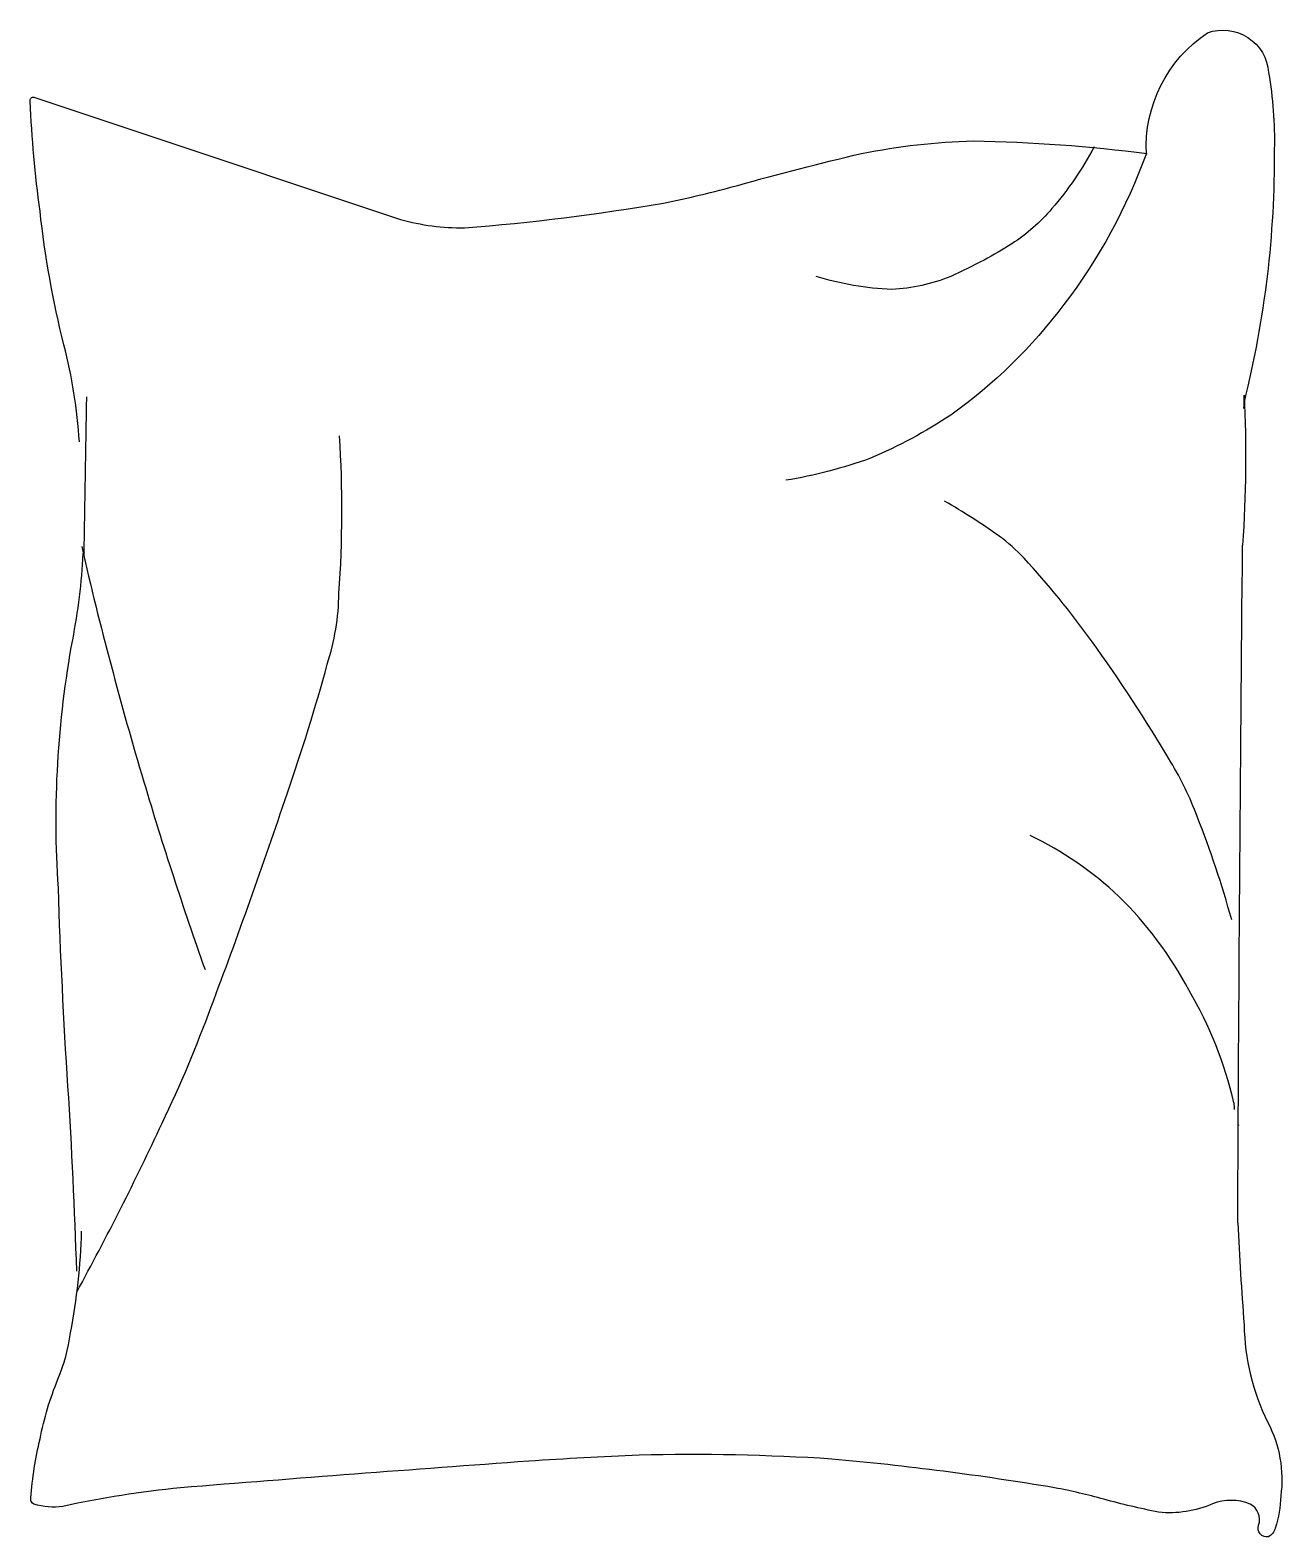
# Model space of a CAD drawing. Extents: x 45937 to 46322, y 315 to 778.
import ezdxf

# ---------------------------------------------------------------- set-up
doc = ezdxf.new("R2010")
doc.units = 0
doc.header["$MEASUREMENT"] = 0
doc.layers.get('0').update_dxf_attribs({"linetype": 'CONTINUOUS'})
doc.layers.add('LAYER1', color=5, linetype='CONTINUOUS')
doc.layers.add('轴', color=4, linetype='CONTINUOUS')

msp = doc.modelspace()

# ---------------------------------------------------------------- linework, layer by layer
at = {"color": 5}
for points in [[(46307.09, 448.59, 0.000254), (46307.14, 446.57, 0.014624)], [(46308.54, 441.53, 0.001428), (46308.42, 442.24, 0.077547)]]:
    msp.add_lwpolyline(points, format="xyb", dxfattribs=at)
at = {"layer": 'LAYER1', "color": 5}
for points in [[(46264.17, 742.12, -0.05369), (46251.19, 723.18, -0.070312), (46238.9, 712.38, -0.015448), (46230.35, 707.4, -0.013244), (46220.13, 702.36, -0.082127), (46202.05, 698.37, -0.064164), (46178.85, 702.36)], [(46280.2, 740.16, -0.077379), (46254.86, 693.74, -0.077379), (46220.13, 659.8, -0.047525), (46195.52, 646.56, -0.047525), (46169.47, 639.77)], [(45951.78, 390.48, 0.016108), (45978.01, 442.37, 0.024599), (45993.07, 478.11, 0.009477), (46016.36, 543.5, 0.015937), (46028.72, 583.27, 0.072521), (46032.31, 605.06, 0.033339), (46032.48, 653.38)], [(46306.39, 504.8, 0.027842), (46295.78, 536.51, 0.048685), (46287.69, 553.23, 0.023666), (46263.33, 590.46, 0.031223), (46242.65, 615.82, 0.046801), (46234.99, 622.63, 0.023191), (46218.26, 633.35)], [(45953.31, 619.4, 0.009729), (45962.34, 583.01, 0.009729), (45972.42, 547.13, 0.007971), (45981.46, 518.13, 0.007971), (45991.19, 489.54)], [(46307.09, 448.59, 0.07381), (46293.32, 483.12, 0.077547), (46271.71, 511.98, 0.077547), (46244.53, 530.69)]]:
    msp.add_lwpolyline(points, format="xyb", dxfattribs=at)
at = {"layer": '轴', "color": 2}
for points in [[(46280.19, 739.92, -0.263368), (46298.97, 777.19, -0.494818), (46317.72, 764.96, -0.049225), (46319.46, 741.4, -0.063099), (46310.19, 663.88)], [(45952.59, 651.53, 0.047825), (45947.88, 681.35, -0.034494), (45940.52, 722.39, -0.023571), (45937.51, 756.17, -0.510228), (45938.65, 757.45), (45968.67, 747.43), (46051.24, 719.89, 0.073041), (46070.82, 717.29, 0.023305), (46131.93, 724.9, 0.018299), (46154.78, 730.32, -0.01097), (46192.77, 740.12, -0.042281), (46227.09, 743.99, -0.027201), (46280.48, 740.12)], [(45954.79, 665.4, 0.000622), (45953.97, 616.52, 0.008762)], [(46310.17, 661.85, -0.000027), (46310.21, 665.9, -0.029817), (46309.73, 619.88, 0.018442)], [(45951.78, 396.9, 0.008762), (45949.09, 453.62, -0.008153), (45946.15, 514.58, -0.06251), (45950.55, 590.75, 0.034363), (45953.8, 617.25, 0.047825)], [(46308.27, 411.75, -0.001375), (46309.73, 619.88, -0.03204)], [(46308.27, 411.75, 0.007167), (46310.21, 380.46, 0.111249), (46317.52, 350.4, -0.153708), (46321.47, 327.88, -0.076444), (46319.75, 317.97, -0.215512), (46317.72, 315.36, -0.585858), (46314.67, 318.91, 0.363489), (46312.09, 325.38, 0.191716), (46300.55, 325.46, -0.129675), (46283.94, 322.88, -0.01735), (46267.13, 326.88, 0.019326), (46252.04, 330.39, 0.018818), (46183.65, 339.21, 0.021828), (46124.43, 340.4, 0.006204), (46090.58, 338.55, 0.001963), (45983.68, 330.39, 0.028341), (45947.56, 324.68, -0.117014), (45938.65, 325.38, -0.36606), (45937.71, 327.28, -0.03973), (45940.52, 345.41, -0.048309), (45946, 363.73, 0.062981), (45949.9, 377.96, 0.04058), (45953.29, 409.16, 0.014345)]]:
    msp.add_lwpolyline(points, format="xyb", dxfattribs=at)

doc.saveas('drawing.dxf')
